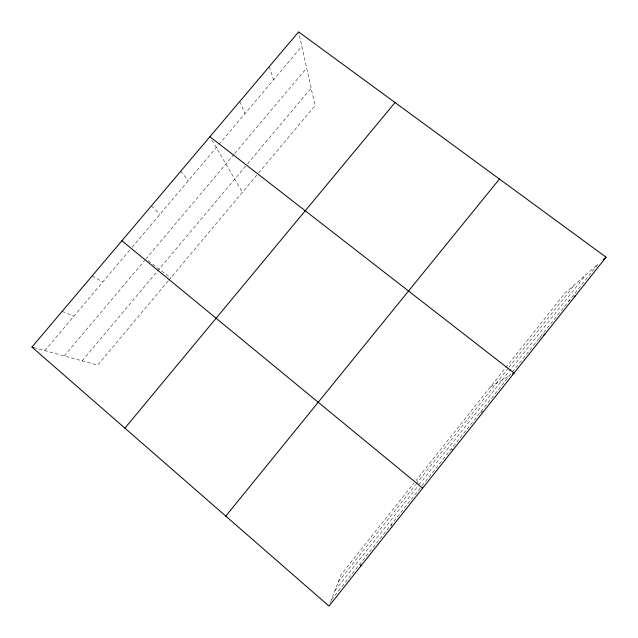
<?xml version="1.0" encoding="UTF-8"?>
<svg xmlns="http://www.w3.org/2000/svg" width="638" height="638" viewBox="0 0 638 638"><rect width="100%" height="100%" fill="white"/><g stroke="black" fill="none" stroke-linecap="round" stroke-linejoin="round"><path stroke-width="0.48" stroke-dasharray="3.19 2.39" d="M330.372 602.543L341.027 574.726L414.006 482.974M331.393 599.872L420.195 488.07M422.029 485.765L511.883 372.648M512.497 371.874L597.997 264.244L565.196 292.89L416.447 479.912L419.573 484.09L585.891 274.819M338.212 582.071L415.442 484.936M416.056 484.162L508.287 368.158M508.901 367.384L574.806 284.492M334.958 590.557L417.746 486.387M168.161 280.959L97.67 365.103L33.774 347.582M168.799 280.202L258.047 173.672M258.669 172.93L315.02 105.661L298.624 31.9M82.119 360.837L246.898 164.612M247.544 163.846L311.129 88.124M44.835 350.613L130.2 249.538M132.106 247.281L218.204 145.328M218.842 144.571L301.822 46.311M64.263 355.94L144.627 260.495M234.082 154.26L145.879 259.004L147.394 260.16M234.712 153.511L306.663 68.059M568.689 301.128L570.236 299.876M539.158 338.307L540.617 337.255M490.431 386.891L509.403 375.774M480.294 412.419L482.95 411.438M450.962 449.335L453.363 449.495M62.149 311.368L73.92 316.177M92.135 275.927L102.798 281.98M148.152 260.735L151.182 263.047M152.697 264.196L170.713 277.921M151.461 205.819L159.939 214.312M180.801 171.143L188.21 180.841M211.88 140.073L242.448 192.293M239.713 101.522L245 113.588M269.276 66.583L273.519 79.83M391.636 524.029L391.668 526.39"/><path stroke-width="0.96" d="M360.47 566.48L360.933 564.606M606.068 257.186L329.009 606.1L31.932 347.08L298.624 31.9L606.068 257.186L603.133 259.754M225.796 516.11L499.434 179.055M124.92 428.154L395.034 102.551M574.104 296.75L575.651 295.49M543.528 335.157L544.988 334.105M512.521 373.948L514.076 373.031L209.926 136.723M31.932 347.08L33.774 347.582M121.906 240.741L422.643 488.182"/></g></svg>
